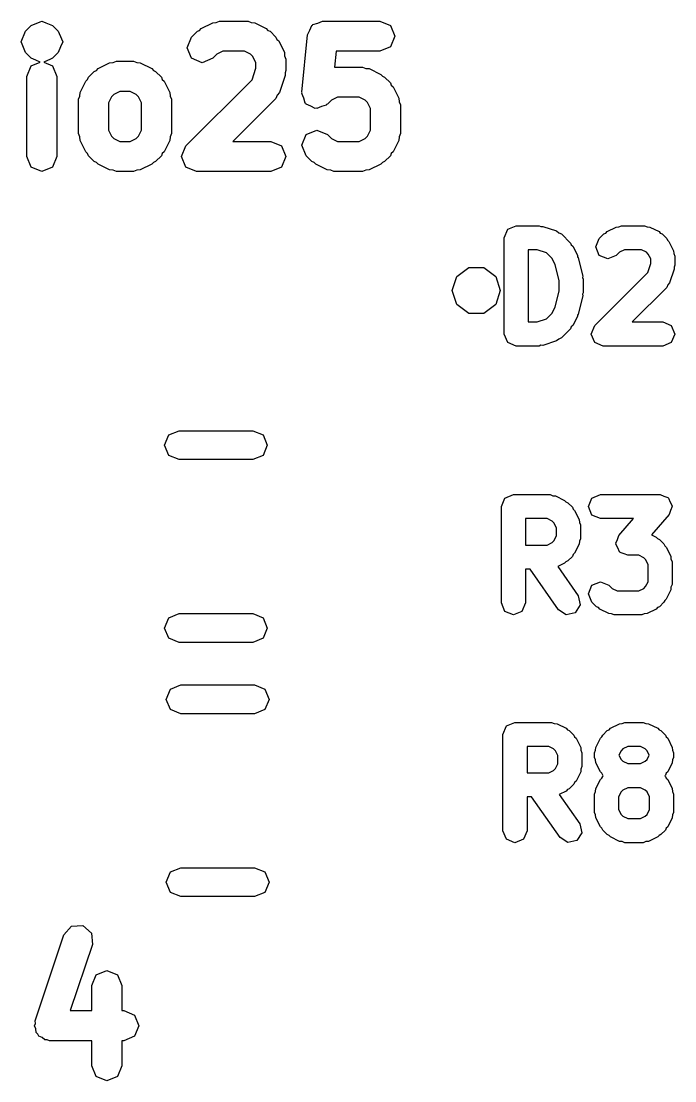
# Model space of a CAD drawing. Extents: x -7.1 to 7.5, y -10.1 to 10.2.
# Drawn here: x 4.78 to 7.498, y 5.822 to 10.226 of the extents above; entities that cross this region are included whole.
import ezdxf

# ---------------------------------------------------------------- set-up
doc = ezdxf.new("R2010")
doc.units = 0
doc.layers.add('BLACK', color=7, linetype='CONTINUOUS')

msp = doc.modelspace()

# ---------------------------------------------------------------- linework, layer by layer
at = {"layer": 'BLACK', "linetype": 'CONTINUOUS'}
for p, q in [((4.82172, 10.2078), (4.85817, 10.2229)), ((4.85817, 10.2229), (4.86591, 10.2261)), ((4.86591, 10.2261), (4.86591, 10.2261)), ((4.86591, 10.2261), (4.88184, 10.2195)), ((4.88184, 10.2195), (4.91011, 10.2078)), ((5.52844, 10.1957), (5.57606, 10.2195)), ((5.57606, 10.2195), (5.59057, 10.2205)), ((5.59057, 10.2205), (5.60401, 10.2261)), ((5.60401, 10.2261), (5.72305, 10.2261)), ((5.72305, 10.2261), (5.7365, 10.2205)), ((5.7365, 10.2205), (5.75101, 10.2195)), ((5.75101, 10.2195), (5.79862, 10.1957)), ((6.01314, 10.218), (6.03258, 10.2261)), ((6.03258, 10.2261), (6.27067, 10.2261)), ((6.27067, 10.2261), (6.31487, 10.2078)), ((4.7796, 10.1398), (4.79791, 10.184)), ((4.79791, 10.184), (4.82172, 10.2078)), ((4.79791, 10.184), (4.79791, 10.184)), ((4.79791, 10.184), (4.79791, 10.184)), ((4.82172, 10.2078), (4.82172, 10.2078)), ((4.82172, 10.2078), (4.82172, 10.2078)), ((4.91011, 10.2078), (4.91011, 10.2078)), ((4.91011, 10.2078), (4.91011, 10.2078)), ((4.91011, 10.2078), (4.93392, 10.184)), ((4.93392, 10.184), (4.93752, 10.1752)), ((4.93752, 10.1752), (4.95222, 10.1398)), ((5.48839, 10.1601), (5.5122, 10.184)), ((5.5122, 10.184), (5.5217, 10.1879)), ((5.5217, 10.1879), (5.52844, 10.1957)), ((5.79862, 10.1957), (5.80536, 10.1879)), ((5.80536, 10.1879), (5.81487, 10.184)), ((5.81487, 10.184), (5.83868, 10.1601)), ((5.97039, 10.1698), (5.98033, 10.1883)), ((5.98033, 10.1883), (5.98839, 10.2078)), ((5.98839, 10.2078), (5.99144, 10.209)), ((5.99144, 10.209), (5.993, 10.2119)), ((5.993, 10.2119), (6.01314, 10.218)), ((6.31487, 10.2078), (6.33317, 10.1636)), ((4.7833, 10.1308), (4.7796, 10.1398)), ((4.79791, 10.0956), (4.7833, 10.1308)), ((4.95222, 10.1398), (4.94378, 10.1194)), ((4.95222, 10.1398), (4.95222, 10.1398)), ((5.47008, 10.116), (5.48839, 10.1601)), ((5.83868, 10.1601), (5.84261, 10.1506)), ((5.84261, 10.1506), (5.85039, 10.1439)), ((5.85039, 10.1439), (5.8742, 10.0963)), ((5.94658, 9.93169), (5.97039, 10.1698)), ((6.33317, 10.1636), (6.31487, 10.1194)), ((4.82172, 10.0718), (4.79791, 10.0956)), ((4.79791, 10.0956), (4.79791, 10.0956)), ((4.79791, 10.0956), (4.79791, 10.0956)), ((4.93392, 10.0956), (4.91011, 10.0718)), ((4.94378, 10.1194), (4.93392, 10.0956)), ((5.48838, 10.0718), (5.47008, 10.116)), ((5.59341, 10.0884), (5.57677, 10.0718)), ((5.61876, 10.1011), (5.59341, 10.0884)), ((5.7083, 10.1011), (5.61876, 10.1011)), ((5.73365, 10.0884), (5.7083, 10.1011)), ((5.74312, 10.0789), (5.73365, 10.0884)), ((5.8742, 10.0963), (5.87523, 10.0818)), ((6.08914, 10.1011), (6.08259, 10.0356)), ((6.27067, 10.1011), (6.08914, 10.1011)), ((6.31487, 10.1194), (6.27067, 10.1011)), ((4.84003, 10.0642), (4.82172, 10.0718)), ((4.82172, 10.0411), (4.85873, 10.0564)), ((4.85873, 10.0564), (4.84003, 10.0642)), ((4.90184, 10.0683), (4.8731, 10.0564)), ((4.8731, 10.0564), (4.91011, 10.0411)), ((4.91011, 10.0718), (4.90184, 10.0683)), ((5.09987, 10.029), (5.14748, 10.0528)), ((5.14748, 10.0528), (5.162, 10.0538)), ((5.162, 10.0538), (5.17544, 10.0594)), ((5.17544, 10.0594), (5.24686, 10.0594)), ((5.24686, 10.0594), (5.2603, 10.0538)), ((5.2603, 10.0538), (5.27481, 10.0528)), ((5.27481, 10.0528), (5.32243, 10.029)), ((5.53258, 10.0534), (5.48838, 10.0718)), ((5.57677, 10.0718), (5.53258, 10.0534)), ((5.75579, 10.0536), (5.74312, 10.0789)), ((5.75579, 10.0309), (5.75579, 10.0536)), ((5.87523, 10.0818), (5.88079, 10.0683)), ((5.88079, 10.0683), (5.88079, 10.0207)), ((4.80341, 9.9969), (4.82172, 10.0411)), ((4.91011, 10.0411), (4.92841, 9.9969)), ((5.05981, 9.99348), (5.08362, 10.0173)), ((5.08362, 10.0173), (5.09313, 10.0212)), ((5.09313, 10.0212), (5.09987, 10.029)), ((5.32243, 10.029), (5.32917, 10.0212)), ((5.32917, 10.0212), (5.33868, 10.0173)), ((5.33868, 10.0173), (5.36249, 9.99348)), ((5.73986, 9.98304), (5.75579, 10.0309)), ((5.87759, 10.0009), (5.85378, 9.92952)), ((5.88079, 10.0207), (5.87686, 10.0112)), ((5.87686, 10.0112), (5.87759, 10.0009)), ((6.08259, 10.0356), (6.19925, 10.0356)), ((6.19925, 10.0356), (6.21269, 10.03)), ((6.21269, 10.03), (6.2272, 10.029)), ((6.2272, 10.029), (6.27482, 10.0052)), ((6.27482, 10.0052), (6.28155, 9.99741)), ((4.80341, 9.66357), (4.80341, 9.9969)), ((4.92841, 9.9969), (4.92841, 9.66357)), ((5.0243, 9.92962), (5.04811, 9.97723)), ((5.04811, 9.97723), (5.05588, 9.98397)), ((5.05588, 9.98397), (5.05981, 9.99348)), ((5.36249, 9.99348), (5.36642, 9.98397)), ((5.36642, 9.98397), (5.3742, 9.97723)), ((5.3742, 9.97723), (5.398, 9.92962)), ((5.46458, 9.70776), (5.73986, 9.98304)), ((6.28155, 9.99741), (6.29106, 9.99348)), ((6.29106, 9.99348), (6.31487, 9.96967)), ((6.31487, 9.96967), (6.3188, 9.96016)), ((6.3188, 9.96016), (6.32658, 9.95342)), ((5.0177, 9.90166), (5.02326, 9.9151)), ((5.02326, 9.9151), (5.0243, 9.92962)), ((5.15537, 9.91226), (5.1427, 9.88691)), ((5.16484, 9.92173), (5.15537, 9.91226)), ((5.19019, 9.9344), (5.16484, 9.92173)), ((5.23211, 9.9344), (5.19019, 9.9344)), ((5.25746, 9.92173), (5.23211, 9.9344)), ((5.26693, 9.91226), (5.25746, 9.92173)), ((5.2796, 9.88691), (5.26693, 9.91226)), ((5.398, 9.92962), (5.39904, 9.9151)), ((5.39904, 9.9151), (5.4046, 9.90166)), ((5.84424, 9.91853), (5.83868, 9.90509)), ((5.85378, 9.92952), (5.84424, 9.91853)), ((5.94627, 9.92547), (5.94753, 9.92853)), ((5.95432, 9.90604), (5.94627, 9.92547)), ((5.94753, 9.92853), (5.94658, 9.93169)), ((6.09495, 9.91059), (6.0696, 9.89792)), ((6.18449, 9.91059), (6.09495, 9.91059)), ((6.20984, 9.89792), (6.18449, 9.91059)), ((6.32658, 9.95342), (6.35039, 9.90581)), ((5.0177, 9.75881), (5.0177, 9.90166)), ((5.1427, 9.88691), (5.1427, 9.77356)), ((5.2796, 9.77356), (5.2796, 9.88691)), ((5.4046, 9.90166), (5.4046, 9.75881)), ((5.83868, 9.90509), (5.65966, 9.72607)), ((5.9604, 9.8859), (5.95432, 9.90604)), ((5.96331, 9.88433), (5.9604, 9.8859)), ((5.96458, 9.88128), (5.96331, 9.88433)), ((5.98401, 9.87323), (5.96458, 9.88128)), ((6.00255, 9.86328), (5.98401, 9.87323)), ((6.02821, 9.87102), (6.00877, 9.86297)), ((6.04835, 9.8771), (6.02821, 9.87102)), ((6.04991, 9.88002), (6.04835, 9.8771)), ((6.05296, 9.88128), (6.04991, 9.88002)), ((6.0696, 9.89792), (6.05296, 9.88128)), ((6.21931, 9.88845), (6.20984, 9.89792)), ((6.23198, 9.8631), (6.21931, 9.88845)), ((6.35039, 9.90581), (6.35142, 9.89129)), ((6.35142, 9.89129), (6.35698, 9.87786)), ((6.35698, 9.87786), (6.35698, 9.75881)), ((6.00572, 9.86424), (6.00255, 9.86328)), ((6.00877, 9.86297), (6.00572, 9.86424)), ((6.23198, 9.77356), (6.23198, 9.8631)), ((5.02326, 9.74537), (5.0177, 9.75881)), ((5.0243, 9.73086), (5.02326, 9.74537)), ((5.1427, 9.77356), (5.15537, 9.74821)), ((5.15537, 9.74821), (5.16484, 9.73874)), ((5.16484, 9.73874), (5.19019, 9.72607)), ((5.23211, 9.72607), (5.25746, 9.73875)), ((5.25746, 9.73875), (5.26693, 9.74821)), ((5.26693, 9.74821), (5.2796, 9.77356)), ((5.39904, 9.74537), (5.398, 9.73086)), ((5.4046, 9.75881), (5.39904, 9.74537)), ((5.94627, 9.71119), (5.96458, 9.75538)), ((5.96458, 9.75538), (6.00877, 9.77369)), ((6.00877, 9.77369), (6.05296, 9.75538)), ((6.05296, 9.75538), (6.0696, 9.73874)), ((6.0696, 9.73874), (6.09495, 9.72607)), ((6.18449, 9.72607), (6.20984, 9.73874)), ((6.20984, 9.73874), (6.21931, 9.74821)), ((6.21931, 9.74821), (6.23198, 9.77356)), ((6.35142, 9.74537), (6.35039, 9.73086)), ((6.35698, 9.75881), (6.35142, 9.74537)), ((5.04811, 9.68324), (5.0243, 9.73086)), ((5.19019, 9.72607), (5.23211, 9.72607)), ((5.398, 9.73086), (5.3742, 9.68324)), ((5.44627, 9.66357), (5.46458, 9.70776)), ((5.65966, 9.72607), (5.81829, 9.72607)), ((5.81829, 9.72607), (5.86249, 9.70776)), ((5.86249, 9.70776), (5.88079, 9.66357)), ((5.96458, 9.66699), (5.94627, 9.71119)), ((6.09495, 9.72607), (6.18449, 9.72607)), ((6.35039, 9.73086), (6.32658, 9.68324)), ((4.82172, 9.61937), (4.80341, 9.66357)), ((4.92841, 9.66357), (4.91011, 9.61937)), ((5.05588, 9.6765), (5.04811, 9.68324)), ((5.05981, 9.66699), (5.05588, 9.6765)), ((5.08362, 9.64318), (5.05981, 9.66699)), ((5.36249, 9.66699), (5.33868, 9.64318)), ((5.36642, 9.6765), (5.36249, 9.66699)), ((5.3742, 9.68324), (5.36642, 9.6765)), ((5.46458, 9.61937), (5.44627, 9.66357)), ((5.88079, 9.66357), (5.86249, 9.61937)), ((5.98839, 9.64318), (5.96458, 9.66699)), ((6.31487, 9.66699), (6.29106, 9.64318)), ((6.3188, 9.6765), (6.31487, 9.66699)), ((6.32658, 9.68324), (6.3188, 9.6765)), ((4.86591, 9.60107), (4.82172, 9.61937)), ((4.91011, 9.61937), (4.86591, 9.60107)), ((5.09313, 9.63925), (5.08362, 9.64318)), ((5.09987, 9.63148), (5.09313, 9.63925)), ((5.14748, 9.60767), (5.09987, 9.63148)), ((5.162, 9.60664), (5.14748, 9.60767)), ((5.17544, 9.60107), (5.162, 9.60664)), ((5.26031, 9.60664), (5.24686, 9.60107)), ((5.27482, 9.60767), (5.26031, 9.60664)), ((5.32243, 9.63148), (5.27482, 9.60767)), ((5.32917, 9.63925), (5.32243, 9.63148)), ((5.33868, 9.64318), (5.32917, 9.63925)), ((5.50877, 9.60107), (5.46458, 9.61937)), ((5.86249, 9.61937), (5.81829, 9.60107)), ((5.99789, 9.63925), (5.98839, 9.64318)), ((6.00463, 9.63148), (5.99789, 9.63925)), ((6.05225, 9.60767), (6.00463, 9.63148)), ((6.06676, 9.60664), (6.05225, 9.60767)), ((6.0802, 9.60107), (6.06676, 9.60664)), ((6.21269, 9.60664), (6.19925, 9.60107)), ((6.2272, 9.60767), (6.21269, 9.60664)), ((6.27482, 9.63148), (6.2272, 9.60767)), ((6.28155, 9.63925), (6.27482, 9.63148)), ((6.29106, 9.64318), (6.28155, 9.63925)), ((5.24686, 9.60107), (5.17544, 9.60107)), ((5.81829, 9.60107), (5.50877, 9.60107)), ((6.19925, 9.60107), (6.0802, 9.60107)), ((6.78817, 9.32578), (6.80282, 9.36114)), ((6.80282, 9.36114), (6.83817, 9.37578)), ((6.83817, 9.37578), (6.93341, 9.37578)), ((6.93341, 9.37578), (6.94102, 9.37263)), ((6.94102, 9.37263), (6.94922, 9.37322)), ((6.94922, 9.37322), (7.00637, 9.35417)), ((7.00637, 9.35417), (7.01516, 9.34654)), ((7.01516, 9.34654), (7.02591, 9.34209)), ((7.02591, 9.34209), (7.06401, 9.30399)), ((7.18377, 9.32304), (7.20282, 9.34209)), ((7.20282, 9.34209), (7.21042, 9.34524)), ((7.21042, 9.34524), (7.21581, 9.35145)), ((7.21581, 9.35145), (7.25391, 9.3705)), ((7.25391, 9.3705), (7.26552, 9.37133)), ((7.26552, 9.37133), (7.27627, 9.37578)), ((7.27627, 9.37578), (7.37151, 9.37578)), ((7.37151, 9.37578), (7.38226, 9.37133)), ((7.38226, 9.37133), (7.39387, 9.3705)), ((7.39387, 9.3705), (7.43196, 9.35145)), ((7.43196, 9.35145), (7.43735, 9.34524)), ((7.43735, 9.34524), (7.44496, 9.34209)), ((7.44496, 9.34209), (7.464, 9.32304)), ((6.78817, 8.92578), (6.78817, 9.32578)), ((7.06401, 9.30399), (7.06715, 9.29639)), ((7.06715, 9.29639), (7.07337, 9.291)), ((7.16913, 9.28769), (7.18377, 9.32304)), ((7.464, 9.32304), (7.46715, 9.31544)), ((7.46715, 9.31544), (7.47337, 9.31005)), ((7.47337, 9.31005), (7.49242, 9.27195)), ((6.88817, 9.27578), (6.88817, 8.97578)), ((6.9253, 9.27578), (6.88817, 9.27578)), ((6.96355, 9.26303), (6.9253, 9.27578)), ((6.98756, 9.23902), (6.96355, 9.26303)), ((7.07337, 9.291), (7.09242, 9.2529)), ((7.09242, 9.2529), (7.09282, 9.24724)), ((7.18377, 9.25233), (7.16913, 9.28769)), ((7.21913, 9.23769), (7.18377, 9.25233)), ((7.25448, 9.25233), (7.21913, 9.23769)), ((7.26779, 9.26564), (7.25448, 9.25233)), ((7.28807, 9.27578), (7.26779, 9.26564)), ((7.3597, 9.27578), (7.28807, 9.27578)), ((7.37999, 9.26564), (7.3597, 9.27578)), ((7.38756, 9.25807), (7.37999, 9.26564)), ((7.3977, 9.23779), (7.38756, 9.25807)), ((7.49242, 9.27195), (7.49324, 9.26034)), ((7.49324, 9.26034), (7.4977, 9.24959)), ((7.4977, 9.24959), (7.4977, 9.21149)), ((7.00052, 9.21309), (6.98756, 9.23902)), ((7.01675, 9.1482), (7.00052, 9.21309)), ((7.09282, 9.24724), (7.0962, 9.24267)), ((7.0962, 9.24267), (7.11525, 9.16648)), ((7.38495, 9.18136), (7.3977, 9.21961)), ((7.3977, 9.21961), (7.3977, 9.23779)), ((7.4977, 9.21149), (7.49455, 9.20389)), ((6.57196, 9.10673), (6.59106, 9.16551)), ((6.59106, 9.16551), (6.64106, 9.20184)), ((6.64106, 9.20184), (6.70287, 9.20184)), ((6.70287, 9.20184), (6.75286, 9.16551)), ((6.75286, 9.16551), (6.77196, 9.10673)), ((7.11525, 9.16648), (7.11432, 9.16021)), ((7.16472, 8.96114), (7.38495, 9.18136)), ((7.49513, 9.19568), (7.47608, 9.13854)), ((7.49455, 9.20389), (7.49513, 9.19568)), ((7.01675, 9.10337), (7.01675, 9.1482)), ((7.11432, 9.16021), (7.11675, 9.15435)), ((7.11675, 9.15435), (7.11675, 9.09721)), ((7.46401, 9.119), (7.32079, 8.97578)), ((7.46846, 9.12975), (7.46401, 9.119)), ((7.47608, 9.13854), (7.46846, 9.12975)), ((6.59106, 9.04795), (6.57196, 9.10673)), ((6.77196, 9.10673), (6.75286, 9.04795)), ((7.00052, 9.03847), (7.01675, 9.10337)), ((7.11525, 9.08508), (7.0962, 9.00889)), ((7.11675, 9.09721), (7.11432, 9.09135)), ((7.11432, 9.09135), (7.11525, 9.08508)), ((6.64106, 9.01163), (6.59106, 9.04795)), ((6.75286, 9.04795), (6.70287, 9.01163)), ((6.98756, 9.01254), (7.00052, 9.03847)), ((6.70287, 9.01163), (6.64106, 9.01163)), ((6.9253, 8.97578), (6.96355, 8.98853)), ((6.96355, 8.98853), (6.98756, 9.01254)), ((7.09242, 8.99866), (7.07337, 8.96056)), ((7.09282, 9.00433), (7.09242, 8.99866)), ((7.0962, 9.00889), (7.09282, 9.00433)), ((6.88817, 8.97578), (6.9253, 8.97578)), ((7.06401, 8.94757), (7.02591, 8.90947)), ((7.06715, 8.95517), (7.06401, 8.94757)), ((7.07337, 8.96056), (7.06715, 8.95517)), ((7.15008, 8.92578), (7.16472, 8.96114)), ((7.32079, 8.97578), (7.4477, 8.97578)), ((7.4477, 8.97578), (7.48305, 8.96114)), ((7.48305, 8.96114), (7.4977, 8.92578)), ((6.80282, 8.89043), (6.78817, 8.92578)), ((7.00637, 8.89739), (6.94922, 8.87835)), ((7.01516, 8.90502), (7.00637, 8.89739)), ((7.02591, 8.90947), (7.01516, 8.90502)), ((7.16472, 8.89043), (7.15008, 8.92578)), ((7.4977, 8.92578), (7.48305, 8.89043)), ((6.83817, 8.87578), (6.80282, 8.89043)), ((6.93341, 8.87578), (6.83817, 8.87578)), ((6.94102, 8.87893), (6.93341, 8.87578)), ((6.94922, 8.87835), (6.94102, 8.87893)), ((7.20008, 8.87578), (7.16472, 8.89043)), ((7.4477, 8.87578), (7.20008, 8.87578)), ((7.48305, 8.89043), (7.4477, 8.87578)), ((5.3759, 8.46385), (5.39347, 8.50628)), ((5.39347, 8.50628), (5.4359, 8.52385)), ((5.4359, 8.52385), (5.74318, 8.52385)), ((5.74318, 8.52385), (5.78561, 8.50628)), ((5.78561, 8.50628), (5.80318, 8.46385)), ((5.39347, 8.42143), (5.3759, 8.46385)), ((5.80318, 8.46385), (5.78561, 8.42143)), ((5.4359, 8.40385), (5.39347, 8.42143)), ((5.78561, 8.42143), (5.74318, 8.40385)), ((5.74318, 8.40385), (5.4359, 8.40385)), ((6.77667, 8.20831), (6.79131, 8.24367)), ((6.79131, 8.24367), (6.82667, 8.25831)), ((6.82667, 8.25831), (6.97905, 8.25831)), ((6.97905, 8.25831), (6.9898, 8.25386)), ((6.9898, 8.25386), (7.00141, 8.25303)), ((7.00141, 8.25303), (7.03951, 8.23398)), ((7.13857, 8.20831), (7.15322, 8.24367)), ((7.15322, 8.24367), (7.18857, 8.25831)), ((7.18857, 8.25831), (7.43619, 8.25831)), ((7.43619, 8.25831), (7.45245, 8.25158)), ((7.45245, 8.25158), (7.46912, 8.24594)), ((7.46912, 8.24594), (7.4699, 8.24435)), ((7.4699, 8.24435), (7.47155, 8.24367)), ((7.47155, 8.24367), (7.47828, 8.22741)), ((6.77667, 7.80831), (6.77667, 8.20831)), ((7.03951, 8.23398), (7.0449, 8.22777)), ((7.0449, 8.22777), (7.0525, 8.22462)), ((7.0525, 8.22462), (7.07155, 8.20557)), ((7.07155, 8.20557), (7.0747, 8.19797)), ((7.0747, 8.19797), (7.08091, 8.19258)), ((7.08091, 8.19258), (7.09996, 8.15448)), ((7.15322, 8.17296), (7.13857, 8.20831)), ((7.47828, 8.22741), (7.48608, 8.21164)), ((7.48619, 8.20831), (7.47946, 8.19206)), ((7.48608, 8.21164), (7.48551, 8.20995)), ((7.48551, 8.20995), (7.48619, 8.20831)), ((6.87667, 8.15831), (6.87667, 8.04879)), ((6.96725, 8.15831), (6.87667, 8.15831)), ((6.98753, 8.14817), (6.96725, 8.15831)), ((6.9951, 8.1406), (6.98753, 8.14817)), ((7.09996, 8.15448), (7.10079, 8.14287)), ((7.18857, 8.15831), (7.15322, 8.17296)), ((7.326, 8.15831), (7.18857, 8.15831)), ((7.26523, 8.08885), (7.326, 8.15831)), ((7.47382, 8.17539), (7.4005, 8.09159)), ((7.47946, 8.19206), (7.47382, 8.17539)), ((7.00524, 8.12032), (6.9951, 8.1406)), ((7.00524, 8.08678), (7.00524, 8.12032)), ((7.10079, 8.14287), (7.10524, 8.13212)), ((7.10524, 8.13212), (7.10524, 8.07498)), ((6.98753, 8.05893), (6.9951, 8.0665)), ((6.9951, 8.0665), (7.00524, 8.08678)), ((7.10079, 8.06423), (7.09996, 8.05262)), ((7.10524, 8.07498), (7.10079, 8.06423)), ((7.25286, 8.05593), (7.25959, 8.07218)), ((7.25959, 8.07218), (7.26523, 8.08885)), ((7.4005, 8.09159), (7.42046, 8.0816)), ((7.42046, 8.0816), (7.42585, 8.07539)), ((7.42585, 8.07539), (7.43345, 8.07224)), ((7.43345, 8.07224), (7.4525, 8.05319)), ((6.87667, 8.04879), (6.96725, 8.04879)), ((6.96725, 8.04879), (6.98753, 8.05893)), ((7.09996, 8.05262), (7.08091, 8.01452)), ((7.25354, 8.05429), (7.25286, 8.05593)), ((7.25297, 8.0526), (7.25354, 8.05429)), ((7.26077, 8.03683), (7.25297, 8.0526)), ((7.2675, 8.02057), (7.26077, 8.03683)), ((7.26915, 8.01989), (7.2675, 8.02057)), ((7.26993, 8.0183), (7.26915, 8.01989)), ((7.2866, 8.01266), (7.26993, 8.0183)), ((7.4525, 8.05319), (7.45565, 8.04559)), ((7.45565, 8.04559), (7.46187, 8.04019)), ((7.46187, 8.04019), (7.48091, 8.0021)), ((7.03951, 7.97311), (7.01092, 7.95882)), ((7.0449, 7.97933), (7.03951, 7.97311)), ((7.0525, 7.98248), (7.0449, 7.97933)), ((7.07155, 8.00153), (7.0525, 7.98248)), ((7.0747, 8.00913), (7.07155, 8.00153)), ((7.08091, 8.01452), (7.0747, 8.00913)), ((7.30286, 8.00593), (7.2866, 8.01266)), ((7.3482, 8.00593), (7.30286, 8.00593)), ((7.36848, 7.99579), (7.3482, 8.00593)), ((7.37605, 7.98822), (7.36848, 7.99579)), ((7.38619, 7.96794), (7.37605, 7.98822)), ((7.48091, 8.0021), (7.48174, 7.99049)), ((7.48174, 7.99049), (7.48619, 7.97974)), ((7.48619, 7.97974), (7.48619, 7.8845)), ((6.89587, 7.94879), (6.87667, 7.94879)), ((6.87667, 7.94879), (6.87667, 7.80831)), ((7.01428, 7.77964), (6.89587, 7.94879)), ((7.01092, 7.95882), (7.0962, 7.83698)), ((7.38619, 7.8963), (7.38619, 7.96794)), ((7.15322, 7.88176), (7.18857, 7.89641)), ((7.18857, 7.89641), (7.22393, 7.88176)), ((7.37605, 7.87602), (7.38619, 7.8963)), ((7.48619, 7.8845), (7.48174, 7.87375)), ((7.13857, 7.8464), (7.15322, 7.88176)), ((7.15322, 7.81105), (7.13857, 7.8464)), ((7.22393, 7.88176), (7.23724, 7.86845)), ((7.23724, 7.86845), (7.25752, 7.85831)), ((7.25752, 7.85831), (7.3482, 7.85831)), ((7.3482, 7.85831), (7.36848, 7.86845)), ((7.36848, 7.86845), (7.37605, 7.87602)), ((7.48091, 7.86214), (7.46187, 7.82405)), ((7.48174, 7.87375), (7.48091, 7.86214)), ((6.79131, 7.77296), (6.77667, 7.80831)), ((6.87667, 7.80831), (6.86202, 7.77296)), ((7.10448, 7.79962), (7.08391, 7.76735)), ((7.0962, 7.83698), (7.10448, 7.79962)), ((7.17227, 7.792), (7.15322, 7.81105)), ((7.4525, 7.81105), (7.43345, 7.792)), ((7.45565, 7.81865), (7.4525, 7.81105)), ((7.46187, 7.82405), (7.45565, 7.81865)), ((5.39347, 7.74628), (5.4359, 7.76385)), ((5.4359, 7.76385), (5.74318, 7.76385)), ((5.74318, 7.76385), (5.78561, 7.74628)), ((6.82667, 7.75831), (6.79131, 7.77296)), ((6.86202, 7.77296), (6.82667, 7.75831)), ((7.04655, 7.75907), (7.01428, 7.77964)), ((7.08391, 7.76735), (7.04655, 7.75907)), ((7.17987, 7.78885), (7.17227, 7.792)), ((7.18526, 7.78264), (7.17987, 7.78885)), ((7.22335, 7.76359), (7.18526, 7.78264)), ((7.23496, 7.76276), (7.22335, 7.76359)), ((7.24572, 7.75831), (7.23496, 7.76276)), ((7.36, 7.75831), (7.24572, 7.75831)), ((7.37075, 7.76276), (7.36, 7.75831)), ((7.38236, 7.76359), (7.37075, 7.76276)), ((7.42046, 7.78264), (7.38236, 7.76359)), ((7.42585, 7.78885), (7.42046, 7.78264)), ((7.43345, 7.792), (7.42585, 7.78885)), ((5.3759, 7.70385), (5.39347, 7.74628)), ((5.78561, 7.74628), (5.80318, 7.70385)), ((5.39347, 7.66143), (5.3759, 7.70385)), ((5.80318, 7.70385), (5.78561, 7.66143)), ((5.4359, 7.64385), (5.39347, 7.66143)), ((5.74318, 7.64385), (5.4359, 7.64385)), ((5.78561, 7.66143), (5.74318, 7.64385)), ((5.3829, 7.40722), (5.40048, 7.44965)), ((5.40048, 7.44965), (5.4429, 7.46722)), ((5.4429, 7.46722), (5.75019, 7.46722)), ((5.75019, 7.46722), (5.79261, 7.44965)), ((5.79261, 7.44965), (5.81018, 7.40722)), ((5.40048, 7.36479), (5.3829, 7.40722)), ((5.81018, 7.40722), (5.79261, 7.36479)), ((5.4429, 7.34722), (5.40048, 7.36479)), ((5.79261, 7.36479), (5.75019, 7.34722)), ((5.75019, 7.34722), (5.4429, 7.34722)), ((6.79769, 7.29674), (6.83304, 7.31138)), ((6.83304, 7.31138), (6.98542, 7.31138)), ((6.98542, 7.31138), (6.99618, 7.30693)), ((7.27943, 7.30693), (7.29019, 7.31138)), ((7.29019, 7.31138), (7.36638, 7.31138)), ((7.36638, 7.31138), (7.37713, 7.30693)), ((6.78304, 7.26138), (6.79769, 7.29674)), ((6.99618, 7.30693), (7.00778, 7.3061)), ((7.00778, 7.3061), (7.04588, 7.28706)), ((7.04588, 7.28706), (7.05127, 7.28084)), ((7.05127, 7.28084), (7.05887, 7.27769)), ((7.05887, 7.27769), (7.07792, 7.25864)), ((7.19769, 7.25864), (7.21674, 7.27769)), ((7.21674, 7.27769), (7.22434, 7.28084)), ((7.22434, 7.28084), (7.22973, 7.28706)), ((7.22973, 7.28706), (7.26782, 7.3061)), ((7.26782, 7.3061), (7.27943, 7.30693)), ((7.37713, 7.30693), (7.38874, 7.3061)), ((7.38874, 7.3061), (7.42683, 7.28706)), ((7.42683, 7.28706), (7.43222, 7.28084)), ((7.43222, 7.28084), (7.43983, 7.27769)), ((7.43983, 7.27769), (7.45887, 7.25864)), ((6.78304, 6.86138), (6.78304, 7.26138)), ((7.07792, 7.25864), (7.08107, 7.25104)), ((7.08107, 7.25104), (7.08729, 7.24565)), ((7.08729, 7.24565), (7.10634, 7.20755)), ((7.16927, 7.20755), (7.18832, 7.24565)), ((7.18832, 7.24565), (7.19454, 7.25104)), ((7.19454, 7.25104), (7.19769, 7.25864)), ((7.45887, 7.25864), (7.46202, 7.25104)), ((7.46202, 7.25104), (7.46824, 7.24565)), ((7.46824, 7.24565), (7.48729, 7.20755)), ((6.88304, 7.21138), (6.88304, 7.10186)), ((6.97362, 7.21138), (6.88304, 7.21138)), ((6.9939, 7.20124), (6.97362, 7.21138)), ((7.00148, 7.19367), (6.9939, 7.20124)), ((7.01161, 7.17339), (7.00148, 7.19367)), ((7.10634, 7.20755), (7.10716, 7.19595)), ((7.10716, 7.19595), (7.11161, 7.18519)), ((7.11161, 7.18519), (7.11161, 7.12805)), ((7.164, 7.18519), (7.16845, 7.19594)), ((7.164, 7.16614), (7.164, 7.18519)), ((7.16845, 7.19594), (7.16927, 7.20755)), ((7.27413, 7.19367), (7.26513, 7.17567)), ((7.28171, 7.20124), (7.27413, 7.19367)), ((7.30199, 7.21138), (7.28171, 7.20124)), ((7.35457, 7.21138), (7.30199, 7.21138)), ((7.37485, 7.20124), (7.35457, 7.21138)), ((7.38243, 7.19367), (7.37485, 7.20124)), ((7.39143, 7.17567), (7.38243, 7.19367)), ((7.48729, 7.20755), (7.48811, 7.19595)), ((7.48811, 7.19595), (7.49257, 7.18519)), ((7.49257, 7.18519), (7.49257, 7.16614)), ((7.00147, 7.11957), (7.01161, 7.13985)), ((7.01161, 7.13985), (7.01161, 7.17339)), ((7.16845, 7.15539), (7.164, 7.16614)), ((7.16927, 7.14378), (7.16845, 7.15539)), ((7.18832, 7.10569), (7.16927, 7.14378)), ((7.26513, 7.17567), (7.27414, 7.15767)), ((7.27414, 7.15767), (7.28171, 7.1501)), ((7.28171, 7.1501), (7.30199, 7.13995)), ((7.30199, 7.13995), (7.35457, 7.13995)), ((7.35457, 7.13995), (7.37485, 7.15009)), ((7.37485, 7.15009), (7.38243, 7.15767)), ((7.38243, 7.15767), (7.39143, 7.17567)), ((7.48729, 7.14378), (7.46824, 7.10569)), ((7.48811, 7.15539), (7.48729, 7.14378)), ((7.49257, 7.16614), (7.48811, 7.15539)), ((6.88304, 7.10186), (6.97362, 7.10186)), ((6.97362, 7.10186), (6.9939, 7.112)), ((6.9939, 7.112), (7.00147, 7.11957)), ((7.10634, 7.10569), (7.08729, 7.06759)), ((7.10716, 7.1173), (7.10634, 7.10569)), ((7.11161, 7.12805), (7.10716, 7.1173)), ((7.19454, 7.1003), (7.18832, 7.10569)), ((7.19769, 7.09269), (7.19454, 7.1003)), ((7.20043, 7.08995), (7.19769, 7.09269)), ((7.45887, 7.09269), (7.45613, 7.08995)), ((7.46202, 7.1003), (7.45887, 7.09269)), ((7.46824, 7.10569), (7.46202, 7.1003)), ((7.07792, 7.0546), (7.05888, 7.03555)), ((7.08107, 7.0622), (7.07792, 7.0546)), ((7.08729, 7.06759), (7.08107, 7.0622)), ((7.16927, 7.03612), (7.18832, 7.07422)), ((7.18832, 7.07422), (7.19454, 7.07961)), ((7.19454, 7.07961), (7.19769, 7.08721)), ((7.19769, 7.08721), (7.20043, 7.08995)), ((7.45613, 7.08995), (7.45887, 7.08721)), ((7.45887, 7.08721), (7.46202, 7.07961)), ((7.46202, 7.07961), (7.46824, 7.07422)), ((7.46824, 7.07422), (7.48729, 7.03612)), ((7.04588, 7.02619), (7.01729, 7.01189)), ((7.01729, 7.01189), (7.10258, 6.89006)), ((7.05127, 7.0324), (7.04588, 7.02619)), ((7.05888, 7.03555), (7.05127, 7.0324)), ((7.164, 7.01376), (7.16845, 7.02452)), ((7.164, 6.93757), (7.164, 7.01376)), ((7.16845, 7.02452), (7.16927, 7.03612)), ((7.27414, 7.02224), (7.264, 7.00196)), ((7.28171, 7.02981), (7.27414, 7.02224)), ((7.30199, 7.03995), (7.28171, 7.02981)), ((7.35457, 7.03995), (7.30199, 7.03995)), ((7.37485, 7.02981), (7.35457, 7.03995)), ((7.38243, 7.02224), (7.37485, 7.02981)), ((7.39257, 7.00196), (7.38243, 7.02224)), ((7.48729, 7.03612), (7.48811, 7.02452)), ((7.48811, 7.02452), (7.49257, 7.01376)), ((7.49257, 7.01376), (7.49257, 6.93757)), ((6.90225, 7.00186), (6.88304, 7.00186)), ((6.88304, 7.00186), (6.88304, 6.86138)), ((7.02065, 6.83271), (6.90225, 7.00186)), ((7.264, 7.00196), (7.264, 6.94938)), ((7.39257, 6.94938), (7.39257, 7.00196)), ((7.16845, 6.92682), (7.164, 6.93757)), ((7.16927, 6.91521), (7.16845, 6.92682)), ((7.18832, 6.87712), (7.16927, 6.91521)), ((7.264, 6.94938), (7.27414, 6.92909)), ((7.27414, 6.92909), (7.28171, 6.92152)), ((7.28171, 6.92152), (7.30199, 6.91138)), ((7.35457, 6.91138), (7.37485, 6.92152)), ((7.37485, 6.92152), (7.38243, 6.9291)), ((7.38243, 6.9291), (7.39257, 6.94938)), ((7.48729, 6.91521), (7.46824, 6.87712)), ((7.48811, 6.92682), (7.48729, 6.91521)), ((7.49257, 6.93757), (7.48811, 6.92682)), ((7.10258, 6.89006), (7.11085, 6.85269)), ((7.19454, 6.87172), (7.18832, 6.87712)), ((7.19769, 6.86412), (7.19454, 6.87172)), ((7.30199, 6.91138), (7.35457, 6.91138)), ((7.46202, 6.87172), (7.45887, 6.86412)), ((7.46824, 6.87712), (7.46202, 6.87172)), ((6.79769, 6.82603), (6.78304, 6.86138)), ((6.88304, 6.86138), (6.8684, 6.82603)), ((7.05293, 6.81215), (7.02065, 6.83271)), ((7.11085, 6.85269), (7.09029, 6.82042)), ((7.21674, 6.84507), (7.19769, 6.86412)), ((7.22434, 6.84193), (7.21674, 6.84507)), ((7.22973, 6.83571), (7.22434, 6.84193)), ((7.26782, 6.81666), (7.22973, 6.83571)), ((7.42683, 6.83571), (7.38874, 6.81666)), ((7.43222, 6.84193), (7.42683, 6.83571)), ((7.43983, 6.84507), (7.43222, 6.84193)), ((7.45887, 6.86412), (7.43983, 6.84507)), ((6.83304, 6.81138), (6.79769, 6.82603)), ((6.8684, 6.82603), (6.83304, 6.81138)), ((7.09029, 6.82042), (7.05293, 6.81215)), ((7.27943, 6.81584), (7.26782, 6.81666)), ((7.29019, 6.81138), (7.27943, 6.81584)), ((7.36638, 6.81138), (7.29019, 6.81138)), ((7.37713, 6.81584), (7.36638, 6.81138)), ((7.38874, 6.81666), (7.37713, 6.81584)), ((5.40048, 6.68965), (5.4429, 6.70722)), ((5.4429, 6.70722), (5.75019, 6.70722)), ((5.75019, 6.70722), (5.79261, 6.68965)), ((5.3829, 6.64722), (5.40048, 6.68965)), ((5.79261, 6.68965), (5.81018, 6.64722)), ((5.40048, 6.60479), (5.3829, 6.64722)), ((5.81018, 6.64722), (5.79261, 6.60479)), ((5.4429, 6.58722), (5.40048, 6.60479)), ((5.75019, 6.58722), (5.4429, 6.58722)), ((5.79261, 6.60479), (5.75019, 6.58722)), ((4.95701, 6.4278), (4.98835, 6.46393)), ((4.98835, 6.46393), (5.03607, 6.46732)), ((5.03607, 6.46732), (5.07221, 6.43598)), ((5.07221, 6.43598), (5.0756, 6.38827)), ((4.83796, 6.07065), (4.95701, 6.4278)), ((5.0756, 6.38827), (4.98397, 6.11339)), ((5.07285, 6.21755), (5.09116, 6.26175)), ((5.09116, 6.26175), (5.13535, 6.28005)), ((5.13535, 6.28005), (5.17955, 6.26175)), ((5.17955, 6.26175), (5.19785, 6.21755)), ((5.07285, 6.11339), (5.07285, 6.21755)), ((5.19785, 6.21755), (5.19785, 6.11339)), ((4.98397, 6.11339), (5.07285, 6.11339)), ((5.19785, 6.11339), (5.20678, 6.11339)), ((5.20678, 6.11339), (5.25097, 6.09508)), ((5.25097, 6.09508), (5.26928, 6.05089)), ((4.83476, 6.05089), (4.83869, 6.06039)), ((4.84032, 6.03745), (4.83476, 6.05089)), ((4.83869, 6.06039), (4.83796, 6.07065)), ((4.84136, 6.02294), (4.84032, 6.03745)), ((5.26928, 6.05089), (5.25097, 6.00669)), ((4.84913, 6.0162), (4.84136, 6.02294)), ((4.85306, 6.00669), (4.84913, 6.0162)), ((4.8665, 6.00113), (4.85306, 6.00669)), ((4.87749, 5.9916), (4.8665, 6.00113)), ((4.88775, 5.99233), (4.87749, 5.9916)), ((4.89726, 5.98839), (4.88775, 5.99233)), ((5.25097, 6.00669), (5.20678, 5.98839)), ((5.07285, 5.98839), (4.89726, 5.98839)), ((5.07285, 5.88422), (5.07285, 5.98839)), ((5.20678, 5.98839), (5.19785, 5.98839)), ((5.19785, 5.98839), (5.19785, 5.88422)), ((5.09116, 5.84003), (5.07285, 5.88422)), ((5.19785, 5.88422), (5.17955, 5.84003)), ((5.13535, 5.82172), (5.09116, 5.84003)), ((5.17955, 5.84003), (5.13535, 5.82172))]:
    msp.add_line(p, q, dxfattribs=at)

doc.saveas('drawing.dxf')
